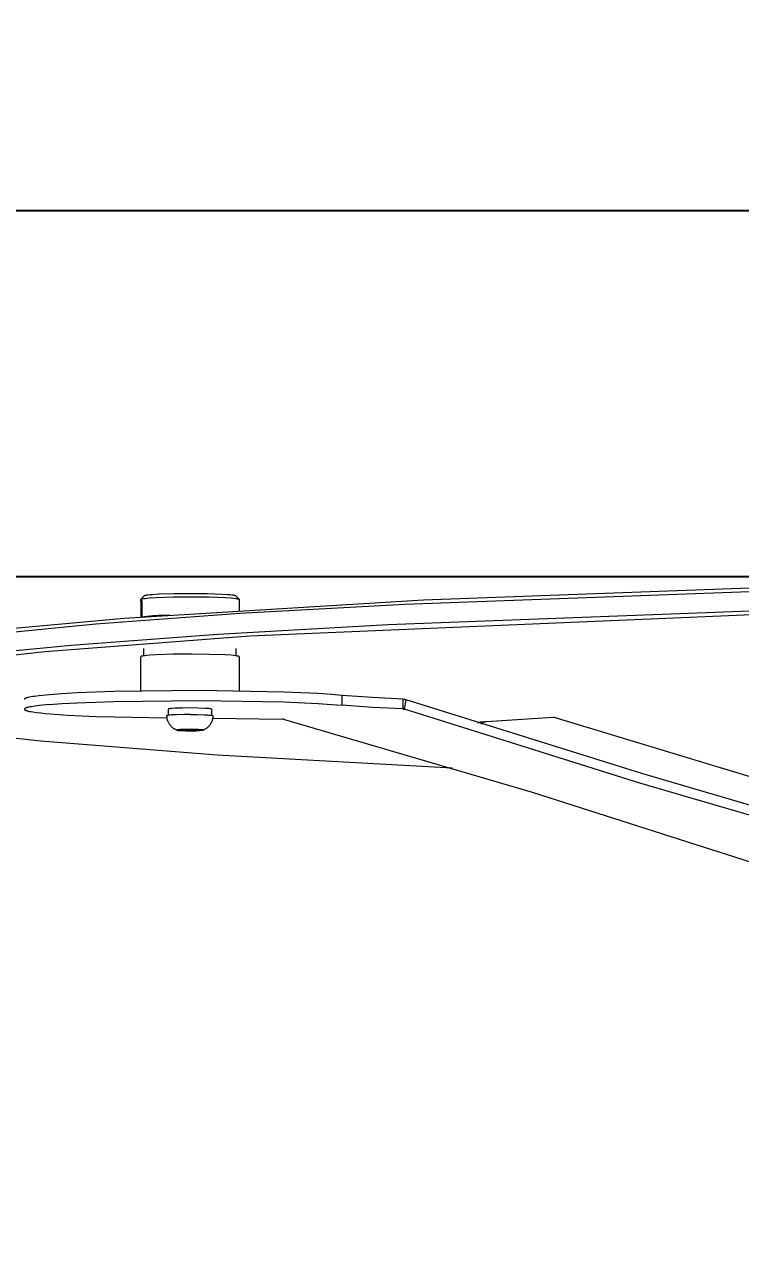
# Model space of a CAD drawing. Header units: millimetres. Extents: x 492 to 7139, y 278 to 5201.
# Drawn here: x 1084.1 to 1302.3, y 4828.6 to 5200.6 of the extents above; entities that cross this region are included whole.
import ezdxf

# ---------------------------------------------------------------- set-up
doc = ezdxf.new("R2010")
doc.units = ezdxf.units.MM
doc.layers.add('ZANO_R', color=7, linetype='Continuous', lineweight=0)
doc.layers.add('ZANO_W', color=1, linetype='Continuous', lineweight=0)
doc.styles.get("Standard").update_dxf_attribs({"font": 'arial.ttf'})
doc.dimstyles.new('pl i ang', dxfattribs={"dimtxt": 50, "dimasz": 50, "dimexe": 1.25, "dimexo": 0.625, "dimgap": 10, "dimtad": 1, "dimtoh": 1, "dimtxsty": 'Standard', "dimcen": 2.5, "dimclrd": 1, "dimclre": 1, "dimclrt": 1, "dimadec": 0, "dimazin": 0, "dimtfac": 1, "dimtmove": 0, "dimatfit": 3, "dimfxl": 1, "dimarcsym": 1})

# ---------------------------------------------------------------- blocks, each defined once
blk = doc.blocks.new('*D388')
at = {"layer": 'ZANO_W', "color": 1, "lineweight": -2}
for p, q in [((1498.7, 5032.17), (538.56, 5032.17)), ((548.56, 4992.17), (548.56, 2405.63)), ((1493.86, 2365.63), (538.56, 2365.63))]:
    blk.add_line(p, q, dxfattribs=at)
at = {"layer": 'ZANO_W', "color": 1}
for points in [[(555.23, 4992.17), (541.9, 4992.17), (548.56, 5032.17)], [(541.9, 2405.63), (555.23, 2405.63), (548.56, 2365.63)]]:
    blk.add_solid(points, dxfattribs=at)
at = {"layer": 'ZANO_W', "color": 1, "insert": (518.14, 3698.9), "char_height": 40, "attachment_point": 5, "rotation": 90}
blk.add_mtext('2667', dxfattribs=at)
blk = doc.blocks.new('*D400')
at = {"layer": 'ZANO_W', "color": 1, "lineweight": -2}
for p, q in [((1022.57, 5006.72), (1022.57, 5153.88)), ((2122.57, 5006.75), (2122.57, 5153.88)), ((1062.57, 5143.88), (2082.57, 5143.88))]:
    blk.add_line(p, q, dxfattribs=at)
at = {"layer": 'ZANO_W', "color": 1}
for points in [[(1062.57, 5150.55), (1062.57, 5137.22), (1022.57, 5143.88)], [(2082.57, 5137.22), (2082.57, 5150.55), (2122.57, 5143.88)]]:
    blk.add_solid(points, dxfattribs=at)
at = {"layer": 'ZANO_W', "color": 1, "insert": (1572.57, 5174.31), "char_height": 40, "attachment_point": 5}
blk.add_mtext('1100', dxfattribs=at)

msp = doc.modelspace()

# ---------------------------------------------------------------- linework, layer by layer
at = {"layer": 'ZANO_R'}
for p, q in [((1312.48, 5028.94), (1205.71, 5025.01)), ((1205.71, 5025.01), (1114.47, 5019.47)), ((1119.5, 5025.3), (1119.5, 5025.31)), ((1119.5, 5025.31), (1119.5, 5025.31)), ((1119.5, 5025.31), (1119.51, 5025.31)), ((1119.5, 5025.3), (1119.5, 5025.3)), ((1119.5, 5025.3), (1119.5, 5025.3)), ((1119.5, 5025.3), (1119.5, 5025.3)), ((1119.5, 5025.3), (1119.5, 5025.3)), ((1119.5, 5024.81), (1119.5, 5025.3)), ((1119.5, 5024.8), (1119.5, 5024.81)), ((1119.5, 5024.81), (1119.5, 5024.81)), ((1119.5, 5024.81), (1119.5, 5024.81)), ((1119.5, 5024.81), (1119.5, 5024.81)), ((1119.5, 5024.81), (1119.51, 5024.81)), ((1119.5, 5024.79), (1119.5, 5024.8)), ((1119.5, 5024.8), (1119.5, 5024.8)), ((1119.5, 5024.8), (1119.5, 5024.8)), ((1119.5, 5024.8), (1119.5, 5024.8)), ((1119.5, 5024.8), (1119.5, 5024.8)), ((1119.5, 5024.8), (1119.5, 5024.8)), ((1119.5, 5024.8), (1119.5, 5024.8)), ((1119.5, 5024.8), (1119.5, 5024.8)), ((1119.5, 5024.8), (1119.5, 5024.8)), ((1119.51, 5024.79), (1119.5, 5024.79)), ((1119.5, 5024.79), (1119.5, 5024.79)), ((1119.5, 5024.79), (1119.5, 5024.79)), ((1119.5, 5024.79), (1119.5, 5024.79)), ((1119.5, 5024.79), (1119.5, 5024.79)), ((1119.5, 5024.79), (1119.5, 5024.79)), ((1119.5, 5024.79), (1119.5, 5024.79)), ((1119.5, 5024.79), (1119.5, 5024.79)), ((1119.51, 5025.32), (1119.51, 5025.33)), ((1119.51, 5025.33), (1119.52, 5025.33)), ((1119.51, 5025.31), (1119.51, 5025.32)), ((1119.51, 5025.32), (1119.51, 5025.32)), ((1119.51, 5025.32), (1119.51, 5025.32)), ((1119.51, 5025.32), (1119.51, 5025.32)), ((1119.51, 5025.32), (1119.51, 5025.32)), ((1119.51, 5025.31), (1119.51, 5025.31)), ((1119.51, 5025.31), (1119.51, 5025.31)), ((1119.51, 5025.31), (1119.51, 5025.31)), ((1119.51, 5025.31), (1119.51, 5025.31)), ((1119.51, 5024.82), (1119.51, 5024.83)), ((1119.51, 5024.83), (1119.51, 5024.83)), ((1119.51, 5024.83), (1119.52, 5024.83)), ((1119.51, 5024.81), (1119.51, 5024.82)), ((1119.51, 5024.82), (1119.51, 5024.82)), ((1119.51, 5024.82), (1119.51, 5024.82)), ((1119.51, 5024.82), (1119.51, 5024.82)), ((1119.51, 5024.82), (1119.51, 5024.82)), ((1119.51, 5024.82), (1119.51, 5024.82)), ((1119.51, 5024.82), (1119.51, 5024.82)), ((1119.51, 5024.82), (1119.51, 5024.82)), ((1119.51, 5024.82), (1119.51, 5024.82)), ((1119.51, 5024.82), (1119.51, 5024.82)), ((1119.51, 5024.81), (1119.51, 5024.81)), ((1119.51, 5024.81), (1119.51, 5024.81)), ((1119.51, 5024.81), (1119.51, 5024.81)), ((1119.51, 5024.81), (1119.51, 5024.81)), ((1119.51, 5024.81), (1119.51, 5024.81)), ((1119.51, 5024.78), (1119.51, 5024.79)), ((1119.51, 5024.79), (1119.51, 5024.79)), ((1119.51, 5024.77), (1119.51, 5024.78)), ((1119.51, 5024.78), (1119.51, 5024.78)), ((1119.51, 5024.78), (1119.51, 5024.78)), ((1119.51, 5024.78), (1119.51, 5024.78)), ((1119.51, 5024.78), (1119.51, 5024.78)), ((1119.51, 5024.78), (1119.51, 5024.78)), ((1119.51, 5024.78), (1119.51, 5024.78)), ((1119.51, 5024.78), (1119.51, 5024.78)), ((1119.51, 5024.78), (1119.51, 5024.78)), ((1119.51, 5024.78), (1119.51, 5024.78)), ((1119.51, 5024.77), (1119.51, 5024.77)), ((1119.51, 5024.77), (1119.51, 5024.77)), ((1119.51, 5024.77), (1119.51, 5024.77)), ((1119.51, 5024.77), (1119.51, 5024.77)), ((1119.51, 5024.77), (1119.51, 5024.77)), ((1119.52, 5025.33), (1119.52, 5025.34)), ((1119.52, 5025.34), (1119.53, 5025.34)), ((1119.52, 5025.33), (1119.52, 5025.33)), ((1119.52, 5024.83), (1119.52, 5024.84)), ((1119.52, 5024.84), (1119.52, 5024.84)), ((1119.52, 5024.84), (1119.53, 5024.84)), ((1119.52, 5024.83), (1119.52, 5024.83)), ((1119.52, 5024.83), (1119.52, 5024.83)), ((1119.53, 5025.34), (1119.53, 5025.35)), ((1119.53, 5025.35), (1119.54, 5025.35)), ((1119.53, 5024.84), (1119.53, 5024.85)), ((1119.53, 5024.85), (1119.53, 5024.85)), ((1119.53, 5024.85), (1119.54, 5024.85)), ((1119.53, 5024.84), (1119.53, 5024.84)), ((1119.53, 5024.84), (1119.53, 5024.84)), ((1119.54, 5025.36), (1120.52, 5026.33)), ((1119.54, 5025.35), (1119.55, 5025.36)), ((1119.54, 5024.85), (1119.55, 5024.86)), ((1119.54, 5024.85), (1119.54, 5024.85)), ((1119.54, 5024.85), (1119.54, 5024.85)), ((1119.55, 5025.36), (1119.55, 5025.36)), ((1119.55, 5025.36), (1119.56, 5025.36)), ((1119.55, 5024.86), (1119.56, 5024.87)), ((1119.55, 5024.86), (1119.55, 5024.86)), ((1119.56, 5025.36), (1119.57, 5025.37)), ((1119.56, 5024.87), (1119.57, 5024.87)), ((1119.57, 5025.37), (1119.58, 5025.38)), ((1119.57, 5025.37), (1119.57, 5025.37)), ((1119.57, 5024.87), (1119.58, 5024.88)), ((1119.58, 5025.38), (1119.59, 5025.38)), ((1119.58, 5024.88), (1119.58, 5024.88)), ((1119.58, 5024.88), (1119.59, 5024.88)), ((1119.59, 5025.38), (1119.6, 5025.39)), ((1119.59, 5024.88), (1119.6, 5024.89)), ((1119.6, 5025.39), (1119.61, 5025.39)), ((1119.6, 5024.89), (1119.62, 5024.9)), ((1119.61, 5025.39), (1119.63, 5025.4)), ((1119.62, 5024.9), (1119.64, 5024.9)), ((1119.63, 5025.4), (1119.66, 5025.41)), ((1119.64, 5024.9), (1119.66, 5024.91)), ((1119.66, 5025.41), (1119.68, 5025.42)), ((1119.66, 5024.91), (1119.69, 5024.92)), ((1119.68, 5025.42), (1119.71, 5025.43)), ((1119.69, 5024.92), (1119.71, 5024.93)), ((1119.71, 5025.43), (1119.74, 5025.44)), ((1119.71, 5024.93), (1119.74, 5024.94)), ((1119.74, 5025.44), (1119.77, 5025.45)), ((1119.74, 5024.94), (1119.8, 5024.95)), ((1119.77, 5025.45), (1119.84, 5025.46)), ((1119.8, 5024.95), (1119.8, 5019.96)), ((1119.84, 5025.46), (1119.92, 5025.48)), ((1119.92, 5025.48), (1120.01, 5025.5)), ((1120.01, 5025.5), (1120.21, 5025.54)), ((1120.21, 5025.54), (1120.45, 5025.57)), ((1120.45, 5025.57), (1120.73, 5025.61)), ((1120.53, 5026.34), (1120.52, 5026.33)), ((1120.54, 5026.35), (1120.53, 5026.34)), ((1120.53, 5026.34), (1120.53, 5026.34)), ((1120.55, 5026.35), (1120.54, 5026.35)), ((1120.54, 5026.35), (1120.54, 5026.35)), ((1120.56, 5026.36), (1120.55, 5026.36)), ((1120.55, 5026.36), (1120.55, 5026.35)), ((1120.57, 5026.37), (1120.56, 5026.36)), ((1120.58, 5026.37), (1120.57, 5026.37)), ((1120.59, 5026.38), (1120.58, 5026.37)), ((1120.58, 5026.37), (1120.58, 5026.37)), ((1120.6, 5026.38), (1120.59, 5026.38)), ((1120.62, 5026.39), (1120.6, 5026.38)), ((1120.64, 5026.4), (1120.62, 5026.39)), ((1120.67, 5026.41), (1120.64, 5026.4)), ((1120.69, 5026.42), (1120.67, 5026.41)), ((1120.72, 5026.42), (1120.69, 5026.42)), ((1120.75, 5026.43), (1120.72, 5026.42)), ((1120.73, 5025.61), (1121.39, 5025.68)), ((1120.81, 5026.45), (1120.75, 5026.43)), ((1120.88, 5026.47), (1120.81, 5026.45)), ((1120.96, 5026.48), (1120.88, 5026.47)), ((1121.05, 5026.5), (1120.96, 5026.48)), ((1121.25, 5026.53), (1121.05, 5026.5)), ((1121.49, 5026.57), (1121.25, 5026.53)), ((1121.39, 5025.68), (1122.2, 5025.75)), ((1121.75, 5026.6), (1121.49, 5026.57)), ((1122.39, 5026.66), (1121.75, 5026.6)), ((1122.2, 5025.75), (1124.22, 5025.87)), ((1123.15, 5026.72), (1122.39, 5026.66)), ((1125.04, 5026.84), (1123.15, 5026.72)), ((1124.22, 5025.87), (1129.4, 5026.04)), ((1129.83, 5026.99), (1125.04, 5026.84)), ((1129.4, 5026.04), (1134.95, 5026.08)), ((1134.92, 5027.03), (1129.83, 5026.99)), ((1139.75, 5026.98), (1134.92, 5027.03)), ((1134.95, 5026.08), (1140.33, 5026.02)), ((1144.23, 5026.82), (1139.75, 5026.98)), ((1140.33, 5026.02), (1145.24, 5025.85)), ((1146, 5026.71), (1144.23, 5026.82)), ((1145.24, 5025.85), (1147.13, 5025.72)), ((1146.71, 5026.65), (1146, 5026.71)), ((1147.31, 5026.59), (1146.71, 5026.65)), ((1147.13, 5025.72), (1147.87, 5025.65)), ((1147.56, 5026.56), (1147.31, 5026.59)), ((1147.79, 5026.53), (1147.56, 5026.56)), ((1147.98, 5026.5), (1147.79, 5026.53)), ((1147.87, 5025.65), (1148.48, 5025.58)), ((1148.06, 5026.48), (1147.98, 5026.5)), ((1148.14, 5026.46), (1148.06, 5026.48)), ((1148.2, 5026.45), (1148.14, 5026.46)), ((1148.27, 5026.43), (1148.2, 5026.45)), ((1148.29, 5026.42), (1148.27, 5026.43)), ((1148.32, 5026.41), (1148.29, 5026.42)), ((1148.34, 5026.41), (1148.32, 5026.41)), ((1148.37, 5026.4), (1148.34, 5026.41)), ((1148.39, 5026.39), (1148.37, 5026.4)), ((1148.41, 5026.38), (1148.39, 5026.39)), ((1148.42, 5026.38), (1148.41, 5026.38)), ((1148.42, 5026.37), (1148.42, 5026.38)), ((1148.43, 5026.37), (1148.42, 5026.37)), ((1148.44, 5026.37), (1148.43, 5026.37)), ((1148.45, 5026.36), (1148.44, 5026.37)), ((1148.46, 5026.35), (1148.45, 5026.36)), ((1148.45, 5026.36), (1148.45, 5026.36)), ((1148.47, 5026.35), (1148.46, 5026.35)), ((1148.48, 5026.34), (1148.47, 5026.35)), ((1148.47, 5026.35), (1148.47, 5026.35)), ((1148.48, 5026.33), (1148.48, 5026.34)), ((1148.48, 5026.34), (1148.48, 5026.34)), ((1148.48, 5026.33), (1149.48, 5025.34)), ((1148.48, 5025.58), (1148.73, 5025.55)), ((1148.73, 5025.55), (1148.94, 5025.51)), ((1148.94, 5025.51), (1149.03, 5025.49)), ((1149.03, 5025.49), (1149.12, 5025.47)), ((1149.12, 5025.47), (1149.19, 5025.46)), ((1149.19, 5025.46), (1149.26, 5025.44)), ((1149.26, 5025.44), (1149.29, 5025.43)), ((1149.29, 5025.43), (1149.32, 5025.42)), ((1149.32, 5025.42), (1149.34, 5025.41)), ((1149.34, 5025.41), (1149.37, 5025.4)), ((1149.37, 5025.4), (1149.39, 5025.39)), ((1149.39, 5025.39), (1149.4, 5025.39)), ((1149.4, 5025.39), (1149.41, 5025.38)), ((1149.41, 5025.38), (1149.42, 5025.38)), ((1149.42, 5025.38), (1149.43, 5025.38)), ((1149.43, 5025.38), (1149.44, 5025.37)), ((1149.44, 5025.37), (1149.44, 5025.37)), ((1149.44, 5025.37), (1149.45, 5025.36)), ((1149.45, 5025.36), (1149.46, 5025.36)), ((1149.46, 5025.36), (1149.46, 5025.35)), ((1149.46, 5025.35), (1149.47, 5025.35)), ((1149.47, 5025.35), (1149.48, 5025.35)), ((1149.48, 5025.35), (1149.48, 5025.34)), ((1149.48, 5025.34), (1149.49, 5025.34)), ((1149.49, 5025.34), (1149.49, 5025.33)), ((1149.49, 5025.33), (1149.49, 5025.33)), ((1149.49, 5025.33), (1149.5, 5025.32)), ((1149.5, 5025.32), (1149.5, 5025.32)), ((1149.5, 5025.32), (1149.5, 5025.31)), ((1149.5, 5025.31), (1149.5, 5025.31)), ((1149.5, 5025.31), (1149.5, 5025.31)), ((1149.5, 5025.31), (1149.5, 5025.3)), ((1149.5, 5025.3), (1149.5, 5025.3)), ((1149.5, 5025.3), (1149.5, 5021.95)), ((1200, 5023.81), (1312, 5027.99)), ((1119.52, 5024.77), (1119.51, 5024.77)), ((1119.52, 5024.76), (1119.52, 5024.77)), ((1119.53, 5024.76), (1119.52, 5024.76)), ((1119.52, 5024.76), (1119.52, 5024.76)), ((1119.52, 5024.76), (1119.52, 5024.76)), ((1119.52, 5024.76), (1119.52, 5024.76)), ((1119.53, 5024.75), (1119.53, 5024.76)), ((1119.54, 5024.75), (1119.53, 5024.75)), ((1119.53, 5024.75), (1119.53, 5024.75)), ((1119.53, 5024.75), (1119.53, 5024.75)), ((1119.53, 5024.75), (1119.53, 5024.75)), ((1119.54, 5024.74), (1119.54, 5024.75)), ((1119.55, 5024.74), (1119.54, 5024.74)), ((1119.56, 5024.73), (1119.55, 5024.74)), ((1119.55, 5024.74), (1119.55, 5024.74)), ((1119.57, 5024.72), (1119.56, 5024.73)), ((1119.56, 5024.73), (1119.56, 5024.73)), ((1119.58, 5024.72), (1119.57, 5024.72)), ((1119.59, 5024.71), (1119.58, 5024.72)), ((1119.6, 5024.71), (1119.59, 5024.71)), ((1119.61, 5024.71), (1119.6, 5024.71)), ((1119.62, 5024.7), (1119.61, 5024.71)), ((1119.65, 5024.69), (1119.62, 5024.7)), ((1119.65, 5019.87), (1119.65, 5024.69)), ((1119.65, 5024.69), (1119.8, 5024.69)), ((1149.75, 5021.05), (1200, 5023.81)), ((1312, 5022), (1194.95, 5017.57)), ((1070.06, 5014.34), (1105.86, 5017.87)), ((1114.47, 5019.47), (1078.66, 5016.18)), ((1105.86, 5017.87), (1149.75, 5021.05)), ((1119.8, 5019.96), (1121.5, 5020.17)), ((1119.8, 5019.96), (1120.75, 5019.96)), ((1122.38, 5020.16), (1120.84, 5019.96)), ((1121.5, 5020.17), (1123.22, 5020.33)), ((1123.93, 5020.3), (1122.38, 5020.16)), ((1123.22, 5020.33), (1124.94, 5020.45)), ((1125.49, 5020.39), (1123.93, 5020.3)), ((1124.94, 5020.45), (1126.66, 5020.51)), ((1127.04, 5020.42), (1125.49, 5020.39)), ((1126.66, 5020.51), (1128.38, 5020.52)), ((1194.95, 5017.57), (1143, 5014.62)), ((1152.77, 5014.16), (1312.48, 5020.95)), ((1090.31, 5009.38), (1152.77, 5014.16)), ((1143, 5014.62), (1098.31, 5011.22)), ((1098.31, 5011.22), (1079.32, 5009.38)), ((1120.5, 5008.1), (1120.5, 5010.31)), ((1148.5, 5010.31), (1148.5, 5008.1)), ((1065.91, 5006.71), (1090.31, 5009.38)), ((1119.51, 5007.84), (1119.5, 5007.82)), ((1119.5, 4997.36), (1119.5, 5007.82)), ((1119.52, 5007.85), (1119.51, 5007.85)), ((1119.51, 5007.85), (1119.51, 5007.84)), ((1119.53, 5007.87), (1119.52, 5007.86)), ((1119.52, 5007.86), (1119.52, 5007.86)), ((1119.52, 5007.86), (1119.52, 5007.85)), ((1119.54, 5007.88), (1119.53, 5007.87)), ((1119.53, 5007.87), (1119.53, 5007.87)), ((1119.55, 5007.88), (1119.54, 5007.88)), ((1119.56, 5007.89), (1119.55, 5007.88)), ((1119.55, 5007.88), (1119.55, 5007.88)), ((1119.57, 5007.89), (1119.56, 5007.89)), ((1119.58, 5007.9), (1119.57, 5007.9)), ((1119.57, 5007.9), (1119.57, 5007.89)), ((1119.59, 5007.91), (1119.58, 5007.9)), ((1119.6, 5007.91), (1119.59, 5007.91)), ((1119.61, 5007.92), (1119.6, 5007.91)), ((1119.63, 5007.92), (1119.61, 5007.92)), ((1119.66, 5007.93), (1119.63, 5007.92)), ((1119.68, 5007.94), (1119.66, 5007.93)), ((1119.71, 5007.95), (1119.68, 5007.94)), ((1119.74, 5007.96), (1119.71, 5007.95)), ((1119.77, 5007.97), (1119.74, 5007.96)), ((1119.84, 5007.99), (1119.77, 5007.97)), ((1119.92, 5008.01), (1119.84, 5007.99)), ((1120.01, 5008.02), (1119.92, 5008.01)), ((1120.21, 5008.06), (1120.01, 5008.02)), ((1120.45, 5008.1), (1120.21, 5008.06)), ((1120.73, 5008.13), (1120.45, 5008.1)), ((1121.39, 5008.2), (1120.73, 5008.13)), ((1122.2, 5008.27), (1121.39, 5008.2)), ((1124.22, 5008.39), (1122.2, 5008.27)), ((1129.4, 5008.56), (1124.22, 5008.39)), ((1134.95, 5008.61), (1129.4, 5008.56)), ((1140.33, 5008.54), (1134.95, 5008.61)), ((1145.24, 5008.37), (1140.33, 5008.54)), ((1147.13, 5008.25), (1145.24, 5008.37)), ((1147.87, 5008.18), (1147.13, 5008.25)), ((1148.48, 5008.11), (1147.87, 5008.18)), ((1148.73, 5008.07), (1148.48, 5008.11)), ((1148.94, 5008.03), (1148.73, 5008.07)), ((1149.03, 5008.02), (1148.94, 5008.03)), ((1149.12, 5008), (1149.03, 5008.02)), ((1149.19, 5007.98), (1149.12, 5008)), ((1149.26, 5007.96), (1149.19, 5007.98)), ((1149.29, 5007.95), (1149.26, 5007.96)), ((1149.32, 5007.94), (1149.29, 5007.95)), ((1149.34, 5007.94), (1149.32, 5007.94)), ((1149.37, 5007.93), (1149.34, 5007.94)), ((1149.39, 5007.92), (1149.37, 5007.93)), ((1149.4, 5007.91), (1149.39, 5007.92)), ((1149.41, 5007.91), (1149.4, 5007.91)), ((1149.42, 5007.9), (1149.41, 5007.91)), ((1149.43, 5007.9), (1149.42, 5007.9)), ((1149.44, 5007.9), (1149.43, 5007.9)), ((1149.44, 5007.89), (1149.44, 5007.9)), ((1149.45, 5007.89), (1149.44, 5007.89)), ((1149.46, 5007.88), (1149.45, 5007.89)), ((1149.47, 5007.87), (1149.46, 5007.88)), ((1149.46, 5007.88), (1149.46, 5007.88)), ((1149.48, 5007.87), (1149.47, 5007.87)), ((1149.48, 5007.86), (1149.48, 5007.87)), ((1149.49, 5007.86), (1149.48, 5007.86)), ((1149.49, 5007.85), (1149.49, 5007.86)), ((1149.49, 5007.86), (1149.49, 5007.86)), ((1149.5, 5007.85), (1149.49, 5007.85)), ((1149.5, 5007.84), (1149.5, 5007.85)), ((1149.5, 5007.83), (1149.5, 5007.84)), ((1149.5, 5007.84), (1149.5, 5007.84)), ((1149.5, 5007.82), (1149.5, 5007.83)), ((1149.5, 5007.83), (1149.5, 5007.83)), ((1149.5, 5007.83), (1149.5, 5007.83)), ((1149.5, 5007.82), (1149.5, 4997.38)), ((1084.21, 4995.02), (1084.19, 4995.01)), ((1084.22, 4995.03), (1084.21, 4995.02)), ((1084.24, 4995.04), (1084.22, 4995.03)), ((1084.26, 4995.06), (1084.24, 4995.04)), ((1084.28, 4995.07), (1084.26, 4995.06)), ((1084.3, 4995.08), (1084.28, 4995.07)), ((1084.33, 4995.09), (1084.3, 4995.08)), ((1084.35, 4995.1), (1084.33, 4995.09)), ((1084.4, 4995.13), (1084.35, 4995.1)), ((1084.45, 4995.15), (1084.4, 4995.13)), ((1084.51, 4995.17), (1084.45, 4995.15)), ((1084.57, 4995.2), (1084.51, 4995.17)), ((1084.64, 4995.22), (1084.57, 4995.2)), ((1084.71, 4995.24), (1084.64, 4995.22)), ((1084.86, 4995.29), (1084.71, 4995.24)), ((1085.02, 4995.34), (1084.86, 4995.29)), ((1085.2, 4995.38), (1085.02, 4995.34)), ((1085.61, 4995.47), (1085.2, 4995.38)), ((1086.07, 4995.56), (1085.61, 4995.47)), ((1086.6, 4995.65), (1086.07, 4995.56)), ((1087.17, 4995.74), (1086.6, 4995.65)), ((1088.49, 4995.91), (1087.17, 4995.74)), ((1091.68, 4996.22), (1088.49, 4995.91)), ((1095.5, 4996.5), (1091.68, 4996.22)), ((1100.11, 4996.76), (1095.5, 4996.5)), ((1111.35, 4997.18), (1100.11, 4996.76)), ((1137.6, 4997.49), (1111.35, 4997.18)), ((1163.16, 4997.05), (1137.6, 4997.49)), ((1173.56, 4996.57), (1163.16, 4997.05)), ((1177.65, 4996.29), (1173.56, 4996.57)), ((1180.92, 4995.99), (1177.65, 4996.29)), ((1180.92, 4993), (1180.92, 4995.99)), ((1190.14, 4995.35), (1180.92, 4995.99)), ((1199.38, 4994.89), (1190.14, 4995.35)), ((1084.07, 4994.86), (1084.06, 4994.85)), ((1084.06, 4994.85), (1084.06, 4994.84)), ((1084.06, 4994.84), (1084.06, 4994.84)), ((1084.06, 4994.84), (1084.06, 4994.83)), ((1084.06, 4994.83), (1084.06, 4994.83)), ((1084.06, 4994.83), (1084.06, 4994.82)), ((1084.07, 4991.86), (1084.06, 4991.84)), ((1084.06, 4991.84), (1084.06, 4991.83)), ((1084.06, 4991.83), (1084.06, 4991.82)), ((1084.06, 4991.82), (1084.06, 4991.81)), ((1084.06, 4991.81), (1084.06, 4991.8)), ((1084.06, 4991.8), (1084.07, 4991.79)), ((1084.08, 4994.88), (1084.07, 4994.88)), ((1084.07, 4994.88), (1084.07, 4994.87)), ((1084.07, 4994.87), (1084.07, 4994.87)), ((1084.07, 4994.87), (1084.07, 4994.86)), ((1084.07, 4994.86), (1084.07, 4994.86)), ((1084.08, 4991.89), (1084.07, 4991.88)), ((1084.07, 4991.88), (1084.07, 4991.87)), ((1084.07, 4991.87), (1084.07, 4991.86)), ((1084.07, 4991.79), (1084.07, 4991.78)), ((1084.07, 4991.78), (1084.07, 4991.76)), ((1084.07, 4991.76), (1084.08, 4991.75)), ((1084.09, 4994.9), (1084.08, 4994.9)), ((1084.08, 4994.9), (1084.08, 4994.89)), ((1084.08, 4994.89), (1084.08, 4994.88)), ((1084.09, 4991.91), (1084.08, 4991.9)), ((1084.08, 4991.9), (1084.08, 4991.89)), ((1084.08, 4991.75), (1084.09, 4991.74)), ((1084.1, 4994.92), (1084.09, 4994.91)), ((1084.09, 4994.91), (1084.09, 4994.91)), ((1084.09, 4994.91), (1084.09, 4994.9)), ((1084.1, 4991.92), (1084.09, 4991.91)), ((1084.09, 4991.74), (1084.09, 4991.73)), ((1084.09, 4991.73), (1084.1, 4991.72)), ((1084.11, 4994.93), (1084.1, 4994.93)), ((1084.1, 4994.93), (1084.1, 4994.92)), ((1084.11, 4991.94), (1084.1, 4991.92)), ((1084.1, 4991.72), (1084.11, 4991.71)), ((1084.12, 4994.94), (1084.11, 4994.94)), ((1084.11, 4994.94), (1084.11, 4994.93)), ((1084.12, 4991.95), (1084.11, 4991.94)), ((1084.11, 4991.71), (1084.12, 4991.7)), ((1084.13, 4994.96), (1084.12, 4994.95)), ((1084.12, 4994.95), (1084.12, 4994.94)), ((1084.13, 4991.96), (1084.12, 4991.95)), ((1084.12, 4991.7), (1084.13, 4991.69)), ((1084.14, 4994.97), (1084.13, 4994.96)), ((1084.13, 4994.96), (1084.13, 4994.96)), ((1084.14, 4991.97), (1084.13, 4991.96)), ((1084.13, 4991.69), (1084.14, 4991.67)), ((1084.15, 4994.97), (1084.14, 4994.97)), ((1084.15, 4991.98), (1084.14, 4991.97)), ((1084.14, 4991.67), (1084.16, 4991.66)), ((1084.16, 4994.99), (1084.15, 4994.98)), ((1084.15, 4994.98), (1084.15, 4994.97)), ((1084.16, 4991.99), (1084.15, 4991.98)), ((1084.17, 4995), (1084.16, 4994.99)), ((1084.18, 4992), (1084.16, 4991.99)), ((1084.16, 4991.66), (1084.17, 4991.65)), ((1084.19, 4995.01), (1084.17, 4995)), ((1084.17, 4991.65), (1084.18, 4991.64)), ((1084.19, 4992.02), (1084.18, 4992)), ((1084.18, 4991.64), (1084.2, 4991.63)), ((1084.21, 4992.03), (1084.19, 4992.02)), ((1084.2, 4991.63), (1084.22, 4991.62)), ((1084.23, 4992.04), (1084.21, 4992.03)), ((1084.22, 4991.62), (1084.23, 4991.61)), ((1084.24, 4992.05), (1084.23, 4992.04)), ((1084.23, 4991.61), (1084.25, 4991.59)), ((1084.26, 4992.06), (1084.24, 4992.05)), ((1084.25, 4991.59), (1084.27, 4991.58)), ((1084.28, 4992.07), (1084.26, 4992.06)), ((1084.27, 4991.58), (1084.29, 4991.57)), ((1084.3, 4992.08), (1084.28, 4992.07)), ((1084.29, 4991.57), (1084.31, 4991.56)), ((1084.35, 4992.11), (1084.3, 4992.08)), ((1084.31, 4991.56), (1084.36, 4991.54)), ((1084.39, 4992.13), (1084.35, 4992.11)), ((1084.36, 4991.54), (1084.4, 4991.52)), ((1084.45, 4992.15), (1084.39, 4992.13)), ((1084.4, 4991.52), (1084.46, 4991.49)), ((1084.5, 4992.17), (1084.45, 4992.15)), ((1084.46, 4991.49), (1084.51, 4991.47)), ((1084.56, 4992.2), (1084.5, 4992.17)), ((1084.51, 4991.47), (1084.57, 4991.45)), ((1084.62, 4992.22), (1084.56, 4992.2)), ((1084.57, 4991.45), (1084.63, 4991.43)), ((1084.69, 4992.24), (1084.62, 4992.22)), ((1084.63, 4991.43), (1084.77, 4991.38)), ((1084.83, 4992.29), (1084.69, 4992.24)), ((1084.77, 4991.38), (1084.92, 4991.34)), ((1084.99, 4992.33), (1084.83, 4992.29)), ((1084.92, 4991.34), (1085.08, 4991.29)), ((1085.16, 4992.37), (1084.99, 4992.33)), ((1085.34, 4992.42), (1085.16, 4992.37)), ((1085.75, 4992.51), (1085.34, 4992.42)), ((1086.22, 4992.59), (1085.75, 4992.51)), ((1087.31, 4992.76), (1086.22, 4992.59)), ((1088.59, 4992.92), (1087.31, 4992.76)), ((1091.68, 4993.23), (1088.59, 4992.92)), ((1091.68, 4993.23), (1095.5, 4993.51)), ((1095.5, 4993.51), (1100.11, 4993.77)), ((1100.11, 4993.77), (1111.35, 4994.19)), ((1111.35, 4994.19), (1137.6, 4994.49)), ((1127.97, 4991.85), (1127.96, 4991.85)), ((1127.96, 4991.85), (1127.96, 4991.85)), ((1127.96, 4991.85), (1127.96, 4991.85)), ((1127.96, 4991.85), (1127.96, 4991.85)), ((1127.96, 4991.85), (1127.96, 4991.85)), ((1127.96, 4991.85), (1127.96, 4991.85)), ((1127.96, 4991.85), (1127.96, 4991.85)), ((1127.96, 4991.85), (1127.96, 4991.85)), ((1127.96, 4991.85), (1127.96, 4991.84)), ((1127.96, 4991.84), (1127.96, 4991.84)), ((1127.96, 4991.84), (1127.96, 4991.84)), ((1127.96, 4991.84), (1127.96, 4991.84)), ((1127.96, 4991.84), (1127.96, 4991.84)), ((1127.96, 4991.84), (1127.96, 4991.84)), ((1127.96, 4991.84), (1127.96, 4991.84)), ((1127.96, 4989.98), (1127.96, 4991.84)), ((1127.98, 4991.87), (1127.97, 4991.86)), ((1127.97, 4991.86), (1127.97, 4991.86)), ((1127.97, 4991.86), (1127.97, 4991.86)), ((1127.97, 4991.86), (1127.97, 4991.86)), ((1127.97, 4991.86), (1127.97, 4991.86)), ((1127.97, 4991.86), (1127.97, 4991.85)), ((1127.97, 4991.85), (1127.97, 4991.85)), ((1127.97, 4991.85), (1127.97, 4991.85)), ((1127.97, 4991.85), (1127.97, 4991.85)), ((1127.97, 4991.85), (1127.97, 4991.85)), ((1127.97, 4991.85), (1127.97, 4991.85)), ((1127.99, 4991.87), (1127.98, 4991.87)), ((1127.98, 4991.87), (1127.98, 4991.87)), ((1127.98, 4991.87), (1127.98, 4991.87)), ((1127.98, 4991.87), (1127.98, 4991.87)), ((1128, 4991.88), (1127.99, 4991.88)), ((1127.99, 4991.88), (1127.99, 4991.87)), ((1127.99, 4991.87), (1127.99, 4991.87)), ((1128.01, 4991.88), (1128, 4991.88)), ((1128, 4991.88), (1128, 4991.88)), ((1128.02, 4991.89), (1128.01, 4991.88)), ((1128.01, 4991.88), (1128.01, 4991.88)), ((1128.03, 4991.89), (1128.02, 4991.89)), ((1128.04, 4991.9), (1128.03, 4991.89)), ((1128.05, 4991.9), (1128.04, 4991.9)), ((1128.07, 4991.9), (1128.05, 4991.9)), ((1128.08, 4991.91), (1128.07, 4991.9)), ((1128.11, 4991.92), (1128.08, 4991.91)), ((1128.15, 4991.92), (1128.11, 4991.92)), ((1128.18, 4991.93), (1128.15, 4991.92)), ((1128.27, 4991.95), (1128.18, 4991.93)), ((1128.38, 4991.96), (1128.27, 4991.95)), ((1128.5, 4991.98), (1128.38, 4991.96)), ((1128.79, 4992.01), (1128.5, 4991.98)), ((1129.14, 4992.04), (1128.79, 4992.01)), ((1130.02, 4992.09), (1129.14, 4992.04)), ((1132.28, 4992.17), (1130.02, 4992.09)), ((1134.7, 4992.19), (1132.28, 4992.17)), ((1137.06, 4992.16), (1134.7, 4992.19)), ((1139.21, 4992.08), (1137.06, 4992.16)), ((1137.6, 4994.49), (1163.16, 4994.05)), ((1140.03, 4992.03), (1139.21, 4992.08)), ((1140.35, 4992), (1140.03, 4992.03)), ((1140.61, 4991.97), (1140.35, 4992)), ((1140.72, 4991.95), (1140.61, 4991.97)), ((1140.81, 4991.93), (1140.72, 4991.95)), ((1140.85, 4991.93), (1140.81, 4991.93)), ((1140.88, 4991.92), (1140.85, 4991.93)), ((1140.92, 4991.91), (1140.88, 4991.92)), ((1140.95, 4991.9), (1140.92, 4991.91)), ((1140.96, 4991.9), (1140.95, 4991.9)), ((1140.97, 4991.89), (1140.96, 4991.9)), ((1140.98, 4991.89), (1140.97, 4991.89)), ((1140.99, 4991.89), (1140.98, 4991.89)), ((1141, 4991.88), (1140.99, 4991.89)), ((1141.01, 4991.88), (1141, 4991.88)), ((1141, 4991.88), (1141, 4991.88)), ((1141.02, 4991.88), (1141.01, 4991.88)), ((1141.01, 4991.88), (1141.01, 4991.88)), ((1141.02, 4991.87), (1141.02, 4991.88)), ((1141.03, 4991.87), (1141.02, 4991.87)), ((1141.02, 4991.87), (1141.02, 4991.87)), ((1141.02, 4991.87), (1141.02, 4991.87)), ((1141.03, 4991.86), (1141.03, 4991.87)), ((1141.03, 4991.87), (1141.03, 4991.87)), ((1141.04, 4991.86), (1141.03, 4991.86)), ((1141.03, 4991.86), (1141.03, 4991.86)), ((1141.04, 4991.85), (1141.04, 4991.86)), ((1141.04, 4991.86), (1141.04, 4991.86)), ((1141.04, 4991.86), (1141.04, 4991.86)), ((1141.04, 4991.84), (1141.04, 4991.85)), ((1141.04, 4991.85), (1141.04, 4991.85)), ((1141.04, 4991.85), (1141.04, 4991.85)), ((1141.04, 4991.85), (1141.04, 4991.85)), ((1141.04, 4991.85), (1141.04, 4991.85)), ((1141.04, 4991.84), (1141.04, 4991.84)), ((1141.04, 4991.84), (1141.04, 4991.84)), ((1141.04, 4991.84), (1141.04, 4989.98)), ((1163.16, 4994.05), (1173.56, 4993.58)), ((1173.56, 4993.58), (1177.65, 4993.3)), ((1177.65, 4993.3), (1180.92, 4993)), ((1190.14, 4992.35), (1180.92, 4993)), ((1199.38, 4991.89), (1190.14, 4992.35)), ((1199.38, 4994.89), (1199.51, 4994.88)), ((1199.38, 4994.89), (1199.38, 4991.89)), ((1199.38, 4991.89), (1199.43, 4991.89)), ((1199.43, 4991.89), (1199.49, 4991.88)), ((1199.49, 4991.88), (1199.54, 4991.87)), ((1199.51, 4994.88), (1199.65, 4994.87)), ((1199.54, 4991.87), (1199.6, 4991.86)), ((1199.6, 4991.86), (1199.65, 4991.85)), ((1199.65, 4994.87), (1199.78, 4994.85)), ((1199.65, 4991.85), (1199.71, 4991.84)), ((1199.71, 4991.84), (1199.76, 4991.82)), ((1199.76, 4991.82), (1199.81, 4991.81)), ((1199.78, 4994.85), (1199.91, 4994.83)), ((1199.81, 4991.81), (1199.87, 4991.79)), ((1199.87, 4991.79), (1200.44, 4994.69)), ((1271.62, 4969.29), (1199.87, 4991.79)), ((1199.91, 4994.83), (1200.05, 4994.8)), ((1200.05, 4994.8), (1200.18, 4994.77)), ((1200.18, 4994.77), (1200.31, 4994.73)), ((1200.31, 4994.73), (1200.44, 4994.69)), ((1272.19, 4972.19), (1200.44, 4994.69)), ((1085.08, 4991.29), (1085.26, 4991.25)), ((1085.26, 4991.25), (1085.66, 4991.16)), ((1085.66, 4991.16), (1086.11, 4991.07)), ((1086.11, 4991.07), (1086.61, 4990.99)), ((1086.61, 4990.99), (1087.77, 4990.82)), ((1087.77, 4990.82), (1089.11, 4990.67)), ((1089.11, 4990.67), (1090.62, 4990.51)), ((1090.62, 4990.51), (1097.21, 4990.03)), ((1097.21, 4990.03), (1105.97, 4989.63)), ((1105.97, 4989.63), (1127.56, 4989.18)), ((1127.51, 4989.85), (1127.5, 4989.85)), ((1127.5, 4989.85), (1127.5, 4989.85)), ((1127.5, 4989.85), (1127.5, 4989.85)), ((1127.51, 4989.68), (1127.5, 4989.85)), ((1127.52, 4989.87), (1127.51, 4989.87)), ((1127.51, 4989.87), (1127.51, 4989.86)), ((1127.51, 4989.86), (1127.51, 4989.86)), ((1127.51, 4989.86), (1127.51, 4989.86)), ((1127.51, 4989.86), (1127.51, 4989.85)), ((1127.51, 4989.52), (1127.51, 4989.68)), ((1127.53, 4989.36), (1127.51, 4989.52)), ((1127.53, 4989.87), (1127.52, 4989.87)), ((1127.52, 4989.87), (1127.52, 4989.87)), ((1127.54, 4989.88), (1127.53, 4989.88)), ((1127.53, 4989.88), (1127.53, 4989.88)), ((1127.53, 4989.88), (1127.53, 4989.87)), ((1127.54, 4989.2), (1127.53, 4989.36)), ((1127.55, 4989.89), (1127.54, 4989.88)), ((1127.57, 4989.04), (1127.54, 4989.2)), ((1127.56, 4989.89), (1127.55, 4989.89)), ((1127.55, 4989.89), (1127.55, 4989.89)), ((1127.57, 4989.89), (1127.56, 4989.89)), ((1127.59, 4989.9), (1127.57, 4989.9)), ((1127.57, 4989.9), (1127.57, 4989.89)), ((1127.6, 4988.88), (1127.57, 4989.04)), ((1127.61, 4989.91), (1127.59, 4989.9)), ((1127.63, 4988.72), (1127.6, 4988.88)), ((1127.63, 4989.91), (1127.61, 4989.91)), ((1127.65, 4989.92), (1127.63, 4989.91)), ((1127.67, 4988.56), (1127.63, 4988.72)), ((1127.67, 4989.93), (1127.65, 4989.92)), ((1127.72, 4989.94), (1127.67, 4989.93)), ((1127.72, 4988.41), (1127.67, 4988.56)), ((1127.78, 4989.95), (1127.72, 4989.94)), ((1127.77, 4988.25), (1127.72, 4988.41)), ((1127.83, 4988.1), (1127.77, 4988.25)), ((1127.85, 4989.96), (1127.78, 4989.95)), ((1127.89, 4987.95), (1127.83, 4988.1)), ((1127.99, 4989.98), (1127.85, 4989.96)), ((1127.96, 4987.8), (1127.89, 4987.95)), ((1128.03, 4987.66), (1127.96, 4987.8)), ((1128.16, 4990), (1127.99, 4989.98)), ((1128.11, 4987.52), (1128.03, 4987.66)), ((1128.35, 4990.02), (1128.16, 4990)), ((1128.79, 4990.06), (1128.35, 4990.02)), ((1129.29, 4990.09), (1128.79, 4990.06)), ((1130.4, 4990.14), (1129.29, 4990.09)), ((1132.71, 4990.2), (1130.4, 4990.14)), ((1134.71, 4990.21), (1132.71, 4990.2)), ((1134.71, 4990.21), (1136.63, 4990.2)), ((1136.63, 4990.2), (1138.8, 4990.14)), ((1138.8, 4990.14), (1139.84, 4990.08)), ((1139.84, 4990.08), (1140.3, 4990.05)), ((1140.3, 4990.05), (1140.71, 4990.02)), ((1140.71, 4990.02), (1140.88, 4990)), ((1140.88, 4990), (1141.04, 4989.98)), ((1140.98, 4987.66), (1140.9, 4987.52)), ((1141.05, 4987.8), (1140.98, 4987.66)), ((1141.04, 4989.98), (1141.18, 4989.96)), ((1141.12, 4987.95), (1141.05, 4987.8)), ((1141.18, 4988.1), (1141.12, 4987.95)), ((1141.18, 4989.96), (1141.24, 4989.95)), ((1141.24, 4988.25), (1141.18, 4988.1)), ((1141.24, 4989.95), (1141.29, 4989.94)), ((1141.29, 4988.41), (1141.24, 4988.25)), ((1141.29, 4989.94), (1141.34, 4989.92)), ((1141.33, 4988.56), (1141.29, 4988.41)), ((1141.37, 4988.72), (1141.33, 4988.56)), ((1141.34, 4989.92), (1141.36, 4989.92)), ((1141.36, 4989.92), (1141.38, 4989.91)), ((1141.41, 4988.88), (1141.37, 4988.72)), ((1141.38, 4989.91), (1141.4, 4989.91)), ((1141.4, 4989.91), (1141.42, 4989.9)), ((1141.44, 4989.04), (1141.41, 4988.88)), ((1141.42, 4989.9), (1141.44, 4989.9)), ((1141.44, 4989.9), (1141.44, 4989.89)), ((1141.44, 4989.89), (1141.45, 4989.89)), ((1141.46, 4989.2), (1141.44, 4989.04)), ((1141.44, 4989.11), (1162.69, 4988.78)), ((1141.45, 4989.89), (1141.46, 4989.89)), ((1141.46, 4989.89), (1141.46, 4989.89)), ((1141.46, 4989.89), (1141.47, 4989.88)), ((1141.48, 4989.36), (1141.46, 4989.2)), ((1141.47, 4989.88), (1141.47, 4989.88)), ((1141.47, 4989.88), (1141.48, 4989.88)), ((1141.48, 4989.88), (1141.48, 4989.87)), ((1141.48, 4989.87), (1141.49, 4989.87)), ((1141.49, 4989.52), (1141.48, 4989.36)), ((1141.49, 4989.87), (1141.49, 4989.87)), ((1141.49, 4989.87), (1141.49, 4989.87)), ((1141.49, 4989.87), (1141.5, 4989.86)), ((1141.5, 4989.68), (1141.49, 4989.52)), ((1141.5, 4989.86), (1141.5, 4989.86)), ((1141.5, 4989.86), (1141.5, 4989.86)), ((1141.5, 4989.86), (1141.5, 4989.85)), ((1141.5, 4989.85), (1141.5, 4989.85)), ((1141.5, 4989.85), (1141.5, 4989.85)), ((1141.5, 4989.85), (1141.5, 4989.85)), ((1141.5, 4989.85), (1141.5, 4989.68)), ((1162.78, 4988.78), (1162.69, 4988.78)), ((1162.88, 4988.77), (1162.78, 4988.78)), ((1162.97, 4988.77), (1162.88, 4988.77)), ((1163.07, 4988.75), (1162.97, 4988.77)), ((1163.16, 4988.74), (1163.07, 4988.75)), ((1163.25, 4988.72), (1163.16, 4988.74)), ((1163.35, 4988.7), (1163.25, 4988.72)), ((1163.35, 4988.7), (1238.82, 4966.52)), ((1222.28, 4987.64), (1222.34, 4987.68)), ((1222.34, 4987.68), (1222.41, 4987.71)), ((1222.41, 4987.71), (1222.47, 4987.74)), ((1222.47, 4987.74), (1222.54, 4987.77)), ((1222.54, 4987.77), (1222.6, 4987.8)), ((1222.6, 4987.8), (1222.67, 4987.83)), ((1222.67, 4987.83), (1222.74, 4987.85)), ((1222.74, 4987.85), (1222.81, 4987.87)), ((1222.81, 4987.87), (1222.88, 4987.89)), ((1222.88, 4987.89), (1222.95, 4987.91)), ((1222.95, 4987.91), (1223.02, 4987.92)), ((1223.02, 4987.92), (1223.09, 4987.94)), ((1223.09, 4987.94), (1223.16, 4987.95)), ((1223.16, 4987.95), (1223.24, 4987.95)), ((1223.24, 4987.95), (1224.76, 4988.08)), ((1223.52, 4987.53), (1223.58, 4987.58)), ((1223.58, 4987.58), (1223.64, 4987.63)), ((1223.64, 4987.63), (1223.7, 4987.68)), ((1223.7, 4987.68), (1223.77, 4987.72)), ((1223.77, 4987.72), (1223.83, 4987.76)), ((1223.83, 4987.76), (1223.9, 4987.8)), ((1223.9, 4987.8), (1223.97, 4987.84)), ((1223.97, 4987.84), (1224.04, 4987.87)), ((1224.04, 4987.87), (1224.11, 4987.9)), ((1224.11, 4987.9), (1224.18, 4987.93)), ((1224.18, 4987.93), (1224.25, 4987.96)), ((1224.25, 4987.96), (1224.32, 4987.99)), ((1224.32, 4987.99), (1224.4, 4988.01)), ((1224.4, 4988.01), (1224.47, 4988.03)), ((1224.47, 4988.03), (1224.55, 4988.05)), ((1224.55, 4988.05), (1224.62, 4988.06)), ((1224.62, 4988.06), (1224.7, 4988.07)), ((1224.7, 4988.07), (1224.78, 4988.08)), ((1224.78, 4988.08), (1224.85, 4988.09)), ((1224.85, 4988.09), (1245.25, 4989.42)), ((1472.23, 4920.55), (1245.25, 4989.42)), ((1089.09, 4982.03), (1067.68, 4984.36)), ((1128.19, 4987.38), (1128.11, 4987.52)), ((1128.27, 4987.24), (1128.19, 4987.38)), ((1128.37, 4987.1), (1128.27, 4987.24)), ((1128.46, 4986.97), (1128.37, 4987.1)), ((1128.56, 4986.85), (1128.46, 4986.97)), ((1128.67, 4986.72), (1128.56, 4986.85)), ((1128.78, 4986.6), (1128.67, 4986.72)), ((1128.89, 4986.49), (1128.78, 4986.6)), ((1129.01, 4986.37), (1128.89, 4986.49)), ((1129.13, 4986.27), (1129.01, 4986.37)), ((1129.25, 4986.16), (1129.13, 4986.27)), ((1129.38, 4986.06), (1129.25, 4986.16)), ((1129.51, 4985.97), (1129.38, 4986.06)), ((1129.64, 4985.88), (1129.51, 4985.97)), ((1129.78, 4985.79), (1129.64, 4985.88)), ((1129.92, 4985.71), (1129.78, 4985.79)), ((1130.07, 4985.63), (1129.92, 4985.71)), ((1130.21, 4985.56), (1130.07, 4985.63)), ((1130.36, 4985.5), (1130.21, 4985.56)), ((1130.51, 4985.44), (1130.36, 4985.5)), ((1130.51, 4985.46), (1130.5, 4985.46)), ((1130.5, 4985.46), (1130.5, 4985.45)), ((1130.5, 4985.45), (1130.5, 4985.45)), ((1130.5, 4985.45), (1130.51, 4985.45)), ((1130.52, 4985.47), (1130.51, 4985.46)), ((1130.51, 4985.46), (1130.51, 4985.46)), ((1130.51, 4985.46), (1130.51, 4985.46)), ((1130.51, 4985.45), (1130.51, 4985.44)), ((1130.51, 4985.44), (1130.51, 4985.44)), ((1130.51, 4985.44), (1130.52, 4985.44)), ((1130.53, 4985.47), (1130.52, 4985.47)), ((1130.52, 4985.47), (1130.52, 4985.47)), ((1130.52, 4985.44), (1130.52, 4985.43)), ((1130.52, 4985.43), (1130.53, 4985.43)), ((1130.54, 4985.48), (1130.53, 4985.48)), ((1130.53, 4985.48), (1130.53, 4985.47)), ((1130.53, 4985.43), (1130.54, 4985.43)), ((1130.55, 4985.48), (1130.54, 4985.48)), ((1130.54, 4985.43), (1130.54, 4985.42)), ((1130.54, 4985.42), (1130.55, 4985.42)), ((1130.56, 4985.49), (1130.55, 4985.48)), ((1130.55, 4985.42), (1130.56, 4985.42)), ((1130.57, 4985.49), (1130.56, 4985.49)), ((1130.56, 4985.42), (1130.57, 4985.41)), ((1130.58, 4985.49), (1130.57, 4985.49)), ((1130.57, 4985.41), (1130.59, 4985.41)), ((1130.6, 4985.5), (1130.58, 4985.49)), ((1130.59, 4985.41), (1130.6, 4985.41)), ((1130.63, 4985.5), (1130.6, 4985.5)), ((1130.6, 4985.41), (1130.63, 4985.4)), ((1130.66, 4985.51), (1130.63, 4985.5)), ((1130.63, 4985.4), (1130.66, 4985.39)), ((1130.73, 4985.52), (1130.66, 4985.51)), ((1130.66, 4985.39), (1130.73, 4985.38)), ((1130.82, 4985.53), (1130.73, 4985.52)), ((1130.73, 4985.38), (1130.82, 4985.37)), ((1131.03, 4985.56), (1130.82, 4985.53)), ((1130.82, 4985.37), (1130.92, 4985.36)), ((1130.92, 4985.36), (1131.15, 4985.34)), ((1131.57, 4985.59), (1131.03, 4985.56)), ((1131.15, 4985.34), (1131.41, 4985.32)), ((1131.41, 4985.32), (1132.01, 4985.29)), ((1132.2, 4985.62), (1131.57, 4985.59)), ((1133.14, 4985.59), (1131.62, 4985.46)), ((1131.62, 4985.46), (1132.99, 4985.32)), ((1132.01, 4985.29), (1133.27, 4985.25)), ((1133.5, 4985.65), (1132.2, 4985.62)), ((1132.99, 4985.32), (1132.99, 4985.57)), ((1132.99, 4985.32), (1135.87, 4985.32)), ((1136.02, 4985.58), (1133.14, 4985.59)), ((1133.27, 4985.25), (1134.38, 4985.24)), ((1134.62, 4985.66), (1133.5, 4985.65)), ((1134.38, 4985.24), (1135.41, 4985.24)), ((1135.79, 4985.65), (1134.62, 4985.66)), ((1135.41, 4985.24), (1136.43, 4985.26)), ((1137.11, 4985.61), (1135.79, 4985.65)), ((1135.87, 4985.32), (1135.87, 4985.58)), ((1135.87, 4985.32), (1137.39, 4985.45)), ((1137.39, 4985.45), (1136.02, 4985.58)), ((1136.43, 4985.26), (1137.45, 4985.33)), ((1137.72, 4985.58), (1137.11, 4985.61)), ((1137.45, 4985.33), (1138.47, 4985.43)), ((1137.98, 4985.56), (1137.72, 4985.58)), ((1138.19, 4985.53), (1137.98, 4985.56)), ((1138.28, 4985.52), (1138.19, 4985.53)), ((1138.32, 4985.51), (1138.28, 4985.52)), ((1138.36, 4985.51), (1138.32, 4985.51)), ((1138.39, 4985.5), (1138.36, 4985.51)), ((1138.42, 4985.49), (1138.39, 4985.5)), ((1138.43, 4985.49), (1138.42, 4985.49)), ((1138.44, 4985.49), (1138.43, 4985.49)), ((1138.45, 4985.48), (1138.44, 4985.49)), ((1138.46, 4985.48), (1138.45, 4985.48)), ((1138.47, 4985.48), (1138.46, 4985.48)), ((1138.48, 4985.48), (1138.47, 4985.48)), ((1138.47, 4985.48), (1138.47, 4985.48)), ((1138.47, 4985.43), (1138.48, 4985.43)), ((1138.48, 4985.47), (1138.48, 4985.48)), ((1138.49, 4985.47), (1138.48, 4985.47)), ((1138.48, 4985.47), (1138.48, 4985.47)), ((1138.48, 4985.43), (1138.48, 4985.43)), ((1138.48, 4985.43), (1138.49, 4985.43)), ((1138.5, 4985.46), (1138.49, 4985.47)), ((1138.49, 4985.47), (1138.49, 4985.47)), ((1138.49, 4985.47), (1138.49, 4985.47)), ((1138.49, 4985.47), (1138.49, 4985.47)), ((1138.49, 4985.43), (1138.49, 4985.44)), ((1138.49, 4985.44), (1138.49, 4985.44)), ((1138.49, 4985.44), (1138.5, 4985.44)), ((1138.49, 4985.43), (1138.49, 4985.43)), ((1138.65, 4985.5), (1138.5, 4985.44)), ((1138.5, 4985.45), (1138.5, 4985.46)), ((1138.5, 4985.46), (1138.5, 4985.46)), ((1138.5, 4985.46), (1138.5, 4985.46)), ((1138.5, 4985.46), (1138.5, 4985.46)), ((1138.5, 4985.46), (1138.5, 4985.46)), ((1138.5, 4985.46), (1138.5, 4985.46)), ((1138.5, 4985.44), (1138.5, 4985.45)), ((1138.5, 4985.45), (1138.5, 4985.45)), ((1138.5, 4985.45), (1138.5, 4985.45)), ((1138.5, 4985.45), (1138.5, 4985.45)), ((1138.5, 4985.45), (1138.5, 4985.45)), ((1138.5, 4985.45), (1138.5, 4985.45)), ((1138.5, 4985.44), (1138.5, 4985.44)), ((1138.5, 4985.44), (1138.5, 4985.44)), ((1138.5, 4985.44), (1138.5, 4985.44)), ((1138.8, 4985.56), (1138.65, 4985.5)), ((1138.94, 4985.63), (1138.8, 4985.56)), ((1139.08, 4985.71), (1138.94, 4985.63)), ((1139.23, 4985.79), (1139.08, 4985.71)), ((1139.36, 4985.88), (1139.23, 4985.79)), ((1139.5, 4985.97), (1139.36, 4985.88)), ((1139.63, 4986.06), (1139.5, 4985.97)), ((1139.76, 4986.16), (1139.63, 4986.06)), ((1139.88, 4986.27), (1139.76, 4986.16)), ((1140, 4986.37), (1139.88, 4986.27)), ((1140.12, 4986.49), (1140, 4986.37)), ((1140.23, 4986.6), (1140.12, 4986.49)), ((1140.34, 4986.72), (1140.23, 4986.6)), ((1140.45, 4986.85), (1140.34, 4986.72)), ((1140.55, 4986.97), (1140.45, 4986.85)), ((1140.64, 4987.11), (1140.55, 4986.97)), ((1140.73, 4987.24), (1140.64, 4987.11)), ((1140.82, 4987.38), (1140.73, 4987.24)), ((1140.9, 4987.52), (1140.82, 4987.38)), ((1223.3, 4987.32), (1223.35, 4987.37)), ((1223.35, 4987.37), (1223.41, 4987.43)), ((1223.41, 4987.43), (1223.46, 4987.48)), ((1223.46, 4987.48), (1223.52, 4987.53)), ((1142.79, 4977.77), (1089.09, 4982.03)), ((1214.4, 4973.87), (1142.79, 4977.77)), ((1385.25, 4935.91), (1271.62, 4969.29)), ((1385.83, 4938.82), (1272.19, 4972.19)), ((1238.82, 4966.52), (1397.84, 4915.67))]:
    msp.add_line(p, q, dxfattribs=at)

# ---------------------------------------------------------------- dimensions: what is measured, and where the dimension line sits
at = {"layer": 'ZANO_W'}
dim = msp.add_linear_dim(base=(2122.57, 5143.88), p1=(1022.57, 4996.72), p2=(2122.57, 4996.75), dimstyle='pl i ang', override={"dimtxt": 40, "dimasz": 40, "dimexe": 10, "dimexo": 10, "dimtoh": 0, "dimdec": 0, "dimtdec": 0, "dimtmove": 1}, dxfattribs=at)
dim.commit()
dim.dimension.update_dxf_attribs({"geometry": '*D400', "text_midpoint": (1572.57, 5174.31)})
dim = msp.add_linear_dim(base=(548.56, 2365.63), p1=(1508.7, 5032.17), p2=(1503.86, 2365.63), angle=90, dimstyle='pl i ang', override={"dimtxt": 40, "dimasz": 40, "dimexe": 10, "dimexo": 10, "dimtoh": 0, "dimdec": 0, "dimtdec": 0, "dimtmove": 1}, dxfattribs=at)
dim.commit()
dim.dimension.update_dxf_attribs({"geometry": '*D388', "text_midpoint": (518.14, 3698.9)})

doc.saveas('drawing.dxf')
